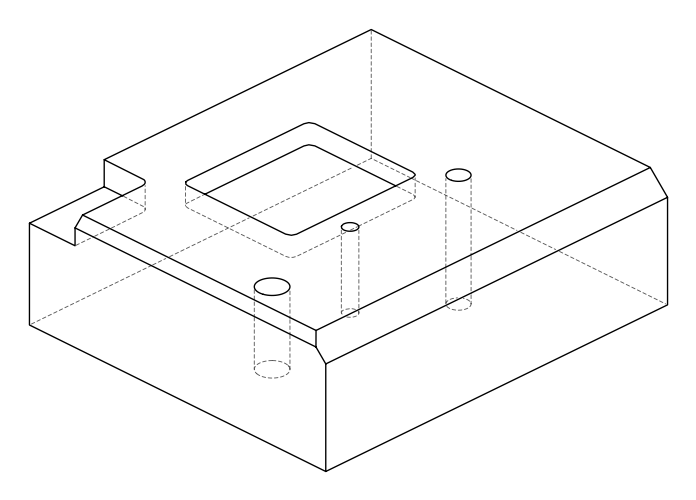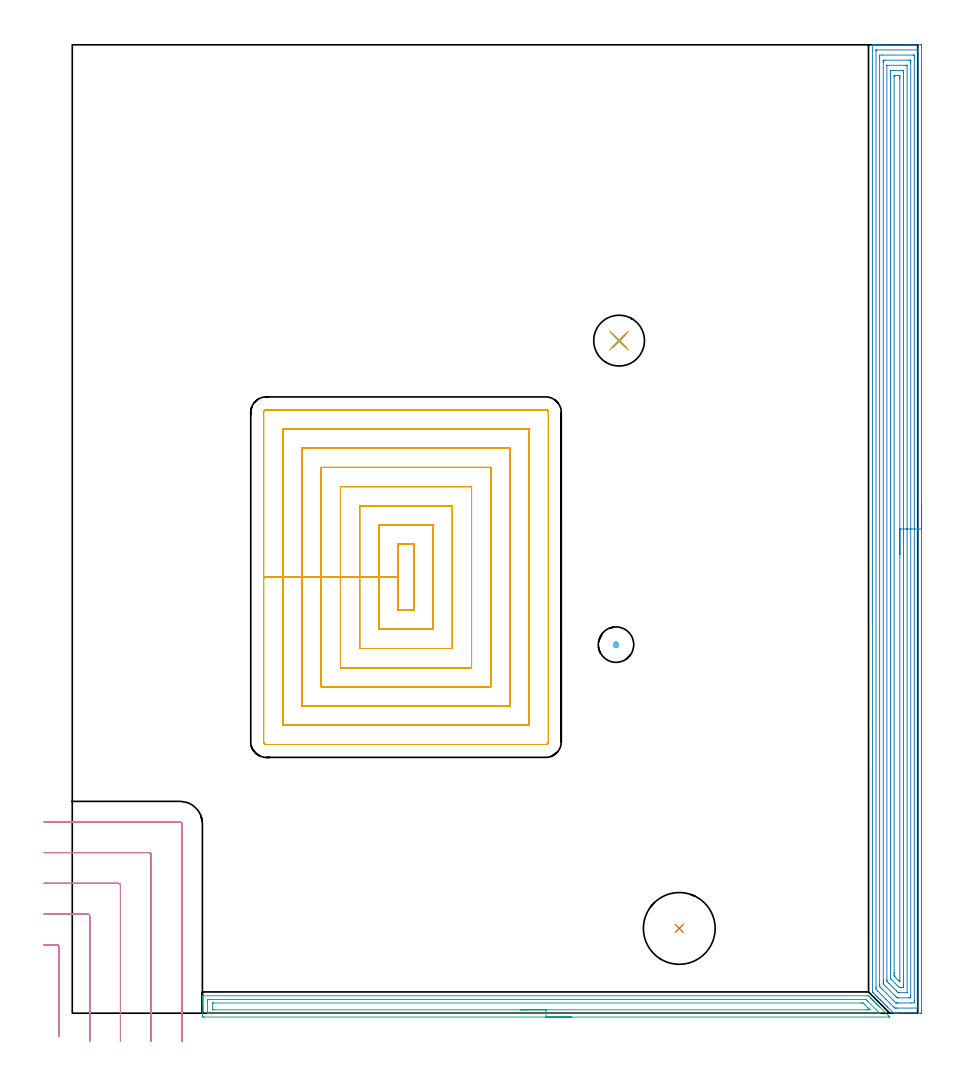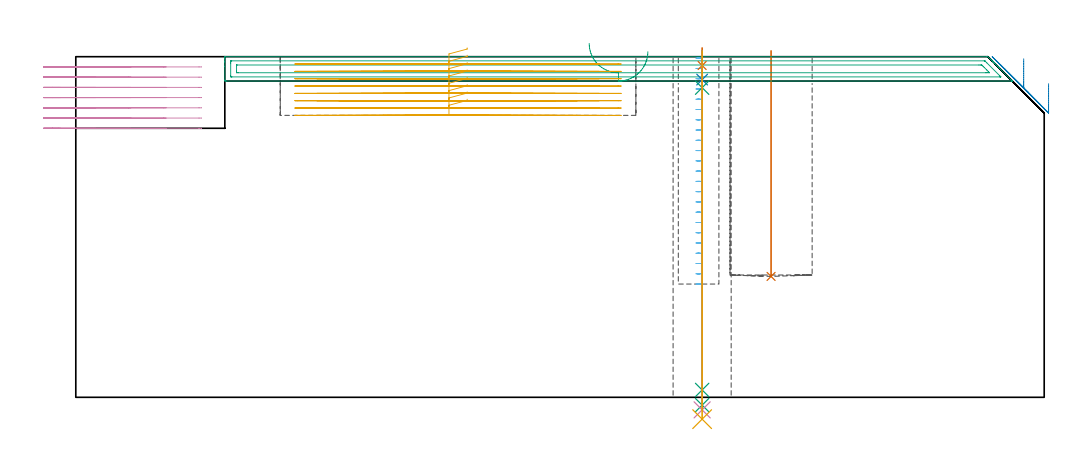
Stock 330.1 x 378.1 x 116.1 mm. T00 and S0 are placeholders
(PLAN: 11 operations, 9 tool changes, 74.5 min)
(1 INDEXABLE_INSERT_DRILL_BLIND_HOLE_FROM_SOLID | STEP1POCKET | NXT0302_027 | 0.31 min | 45881 mm3)
(2 AREA_MILL | FG_CHAMFER_SURFACE | UGT0205_001 | 21.42 min | 69686 mm3)
(3 AREA_MILL_1 | FG_CHAMFER_SURFACE_1 | UGT0205_001 | 6.58 min | 9230 mm3)
(4 MILL_CORNER_NOTCH_RECTANGULAR | CORNER_NOTCH_RECTANGULAR | UGT0201_008 | Follow Part, ap 4, ae 75% | 7.18 min | 101943 mm3)
(5 MILL_RECTANGULAR_POCKET | POCKET_RECTANGULAR_STRAIGHT | NXT0201_013 | Follow Part, ap 2.5, ae 75% | 36.6 min | 340507 mm3)
(6 MILL_BLIND_HOLE_FROM_SOLID_MATERIAL | STEP1POCKET_1 | NXT0201_011 | Spiral | 0.8 min | 11576 mm3)
(7 SPOT_DRILL | STEP1HOLE | NXT0321_9005460120000 | 0.05 min | 191 mm3)
(8 DRILL_BLIND_HOLE_INTO_CENTER | STEP1HOLE | NXT0301_023 | 0.04 min | 103 mm3)
(9 GUN_DRILL_THROUGH_HOLE | STEP1HOLE | UGT0307_001 | 0.52 min | 2101 mm3)
(10 SPADE_DRILL_TO_ENLARGE_THROUGH_HOLE | STEP1HOLE | UGT0306_003 | 0.49 min | 11804 mm3)
(11 DRILL_TO_ENLARGE_THROUGH_HOLE | STEP1HOLE | UGT0301_264 | 0.5 min | 21513 mm3)
(TOOL NXT0302_027 | Index. Insert Drill 28mm [880-D2800L32-05] | D28 PA176 FL140 Z2)
(TOOL UGT0205_001 | Chamfer Mill 20 x 3 x 45 deg. | D20 FL50 Z2)
(TOOL UGT0201_008 | End Mill 16 mm | D16 FL32 Z4)
(TOOL NXT0201_013 | ENDMILL 10mm | D10 FL30 Z4)
(TOOL NXT0201_011 | ENDMILL 12mm [2P460-1200-NA 1630] | D12 FL38 Z6)
(TOOL NXT0321_9005460120000 | NC Spot Drill, 142deg, 12mm, Carbide, Uncoated | D12 PA142 FL30 Z2)
(TOOL NXT0301_023 | Carbide Drill 5.2mm [860.1-0520-016A1-MM 2214] | D5.2 PA140 FL28 Z2)
(TOOL UGT0307_001 | Gun Drill 5 mm | D5 PA130 FL24 Z1)
(TOOL UGT0306_003 | Spade Drill 12.5mm | D12.5 PA132 FL10 Z2)
(TOOL UGT0301_264 | Twist Drill 19.8 mm | D19.8 PA118 FL140 Z2)
(OP 1 INDEXABLE_INSERT_DRILL_BLIND_HOLE_FROM_SOLID)
G17 G21 G94 G90
T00 M6
G54
G17 G0 G90 X237. Y33.1 S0 M3
G43 Z126.1 H1
G94 G81 G98 Z41.2 F250. R118.1
G80
M5
M2
(OP 2 AREA_MILL)
G17 G21 G94 G90
T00 M6
G54
G17 G0 G90 X331.6 Y199.05 S1061 M3
G43 Z126.1 H0
Z106.9
G94 G1 Y199.012 Z106.028 F250.
Y198.898 Z105.164
Y198.709 Z104.312
Y198.447 Z103.48
Y198.113 Z102.674
Y197.71 Z101.9
Y197.242 Z101.164
Y196.71 Z100.472
Y196.121 Z99.829
Y195.478 Z99.24
Y194.786 Z98.708
Y194.05 Z98.24
Y193.276 Z97.837
Y192.47 Z97.503
Y191.638 Z97.241
Y190.787 Z97.052
Y189.922 Z96.938
Y189.05 Z96.9
Y1.11
X331.599 Y0.614 Z96.901
X331.596 Y0.22 Z96.902
X331.592 Y0.01 Z96.905
X331.21 Y0. Z97.288
X324.193 Z104.302
X322.767 Z105.729
X322.439 Z106.057
X321.781 Z106.719
X321.342 Z107.158
X320.698 Y0.01 Z107.8
X320.684 Y0.021 Z107.815
X320.532 Y0.168 Z107.967
X320.5 Y0.2 Z107.999
X318.196 Y2.504 Z110.304
X318.053 Y2.645 Z110.444
X318.001 Y2.698 Z110.497
X317.363 Y3.337 Z111.137
X317.176 Y3.522 Z111.32
X316.531 Y4.169 Z111.969
X316.299 Y4.399 Z112.197
X315.699 Y5.001 Z112.801
X315.62 Y5.079 Z112.879
X315.422 Y5.276 Z113.074
X314.866 Y5.834 Z113.634
X314.727 Y5.972 Z113.772
X314.545 Y6.153 Z113.951
X314.034 Y6.666 Z114.466
X313.668 Y7.031 Z114.829
X312.746 Y7.953 Z115.752
X312.517 Y8.183 Z115.977
X312.399 Y8.305 Z116.083
X312.4 Y8.651 Z116.1
Y377.933
X312.402 Y378.09 Z116.088
X312.544 Y378.097 Z115.948
X312.693 Y378.1 Z115.806
X313.01 Z115.49
X313.668 Z114.827
X314.874 Z113.623
X315.422 Z113.072
X325.81 Z102.687
X331.21 Z97.288
X331.487 Y378.097 Z97.011
X331.592 Y378.09 Z96.906
X331.599 Y377.983 Z96.899
X331.6 Y377.486 Z96.9
Y189.05
X330.186 Z98.314
X330.185 Y2.4 Z98.315
X330.181 Y2.03 Z98.319
X330.18 Y2.014 Z98.32
X330.153 Y2.009 Z98.347
X330.084 Y2.003 Z98.416
X329.979 Y2.001 Z98.521
X329.848 Y2. Z98.652
X321.954 Y2.001 Z106.546
X321.561 Y2.005 Z106.939
X321.171 Y2.01 Z107.329
X320.751 Y2.4 Z107.749
X317.624 Y5.526 Z110.876
X314.5 Y8.652 Z114.
X313.821 Y9.388 Z114.679
X313.819 Y9.545 Z114.681
X313.815 Y10.288 Z114.685
Y375.7
X313.819 Y376.07 Z114.681
X313.821 Y376.086 Z114.679
X313.847 Y376.091 Z114.653
X313.916 Y376.097 Z114.584
X314.021 Y376.099 Z114.479
X314.152 Y376.1 Z114.348
X329.94 Z98.56
X330.117 Y376.098 Z98.383
X330.148 Y376.095 Z98.352
X330.176 Y376.091 Z98.324
X330.179 Y376.052 Z98.321
X330.184 Y375.851 Z98.316
X330.185 Y375.7 Z98.315
X330.186 Y374.956 Z98.314
Y189.05
X328.772 Z99.728
X328.771 Y5.079 Z99.729
X328.77 Y4.884 Z99.73
X328.765 Y4.186 Z99.735
X328.754 Y4.007 Z99.746
X327.701 Y4. Z100.799
X322.439 Z106.061
X321.743 Y4.002 Z106.757
X321.653 Y4.006 Z106.847
X321.609 Y4.01 Z106.891
X321.561 Y4.049 Z106.939
X321.416 Y4.186 Z107.084
X320.684 Y4.915 Z107.816
X320.52 Y5.079 Z107.98
X316.055 Y9.545 Z112.445
X315.422 Y10.185 Z113.078
X315.299 Y10.315 Z113.201
X315.241 Y10.379 Z113.259
X315.236 Y10.438 Z113.264
X315.232 Y10.631 Z113.268
X315.229 Y11.331 Z113.271
Y11.528
Y373.021
X315.23 Y373.216 Z113.27
X315.236 Y373.914 Z113.264
X315.246 Y374.093 Z113.254
X316.299 Y374.1 Z112.201
X328.397 Y374.099 Z100.103
X328.578 Y374.095 Z99.922
X328.755 Y374.09 Z99.745
X328.764 Y373.914 Z99.736
X328.768 Y373.721 Z99.732
X328.771 Y373.021 Z99.729
Y372.824
X328.772 Y189.05 Z99.728
X327.357 Z101.143
Y6.865
X327.355 Y6.325 Z101.145
X327.352 Y6.142 Z101.148
X327.348 Y6.01 Z101.152
X326.797 Y6. Z101.703
X322.411 Z106.089
X322.199 Y6.006 Z106.301
X322.094 Y6.01 Z106.406
X322.032 Y6.029 Z106.468
X321.93 Y6.128 Z106.57
X321.561 Y6.49 Z106.939
X321.183 Y6.865 Z107.317
X320.684 Y7.364 Z107.816
X317.611 Y10.438 Z110.889
X317.176 Y10.874 Z111.324
X316.723 Y11.331 Z111.777
X316.657 Y11.403 Z111.843
X316.65 Y11.468 Z111.85
X316.647 Y11.602 Z111.853
X316.644 Y11.873 Z111.856
X316.643 Y12.224 Z111.857
Y12.767
Y371.235
X316.645 Y371.775 Z111.855
X316.648 Y371.958 Z111.852
X316.652 Y372.09 Z111.848
X317.203 Y372.1 Z111.297
X326.851 Z101.649
X327.247 Y372.093 Z101.253
X327.341 Y372.09 Z101.159
X327.35 Y372.032 Z101.15
X327.352 Y371.963 Z101.148
X327.356 Y371.586 Z101.144
X327.357 Y371.235 Z101.143
Y370.692
Y189.05
X325.943 Z102.557
Y8.096
X325.941 Y8.04 Z102.559
X325.938 Y8.015 Z102.562
X325.936 Y8.01 Z102.564
X325.923 Y8.007 Z102.577
X325.709 Y8.001 Z102.791
X323.078 Y8. Z105.422
X322.759 Y8.003 Z105.741
X322.599 Y8.007 Z105.901
X322.52 Y8.01 Z105.98
X322.439 Y8.071 Z106.061
X321.848 Y8.652 Z106.652
X318.93 Y11.569 Z109.57
X318.281 Y12.224 Z110.219
X318.064 Y12.451 Z110.436
X318.061 Y12.669 Z110.439
X318.057 Y13.113 Z110.443
Y370.004
X318.059 Y370.06 Z110.441
X318.062 Y370.085 Z110.438
X318.064 Y370.09 Z110.436
X318.078 Y370.093 Z110.422
X318.292 Y370.099 Z110.208
X325.307 Y370.1 Z103.193
X325.809 Y370.097 Z102.691
X325.929 Y370.094 Z102.571
X325.937 Y370.09 Z102.563
X325.939 Y370.085 Z102.561
X325.942 Y370.059 Z102.558
X325.943 Y370.004 Z102.557
Y369.894
Y189.05
X324.529 Z103.971
X324.528 Y10.989 Z103.972
X324.525 Y10.438 Z103.975
X324.523 Y10.102 Z103.977
X324.509 Y10.01 Z103.991
X324.408 Y10.007 Z104.092
X324.193 Y10.003 Z104.307
X323.745 Y10. Z104.755
X323.316 Z105.184
X323.172 Y10.001 Z105.328
X323.058 Y10.004 Z105.442
X322.982 Y10.01 Z105.518
X322.944 Y10.016 Z105.556
X322.439 Y10.509 Z106.061
X319.831 Y13.117 Z108.669
X319.807 Y13.141 Z108.693
X319.595 Y13.36 Z108.905
X319.492 Y13.468 Z109.008
X319.478 Y13.668 Z109.022
X319.474 Y14.01 Z109.026
X319.472 Y14.351 Z109.028
X319.471 Y20.724 Z109.029
X319.472 Y367.111 Z109.028
X319.475 Y367.662 Z109.025
X319.477 Y367.998 Z109.023
X319.491 Y368.09 Z109.009
X319.593 Y368.093 Z108.907
X319.807 Y368.097 Z108.693
X320.255 Y368.1 Z108.245
X320.684 Z107.816
X323.763 Z104.737
X324.193 Y368.099 Z104.307
X324.336 Y368.098 Z104.164
X324.45 Y368.094 Z104.05
X324.52 Y368.09 Z103.98
X324.522 Y368.004 Z103.978
X324.526 Y367.662 Z103.974
X324.528 Y367.321 Z103.972
X324.529 Y189.05 Z103.971
X323.115 Z105.385
X323.114 Y12.429 Z105.386
X323.113 Y12.33 Z105.387
X323.112 Y12.303 Z105.388
X323.111 Y12.301 Z105.389
X323.068 Y12.34 Z105.432
X322.883 Y12.518 Z105.617
X322.592 Y12.806 Z105.908
X322.439 Y12.958 Z106.061
X321.389 Y14.01 Z107.111
X321.209 Y14.197 Z107.291
X320.892 Y14.531 Z107.608
X320.889 Y14.695 Z107.611
X320.887 Y14.903 Z107.613
X320.885 Y15.591 Z107.615
Y15.796
X320.886 Y365.671 Z107.614
X320.887 Y365.876 Z107.613
X320.89 Y366.048 Z107.61
X320.892 Y366.082 Z107.608
X320.976 Y366.09 Z107.524
X321.122 Y366.095 Z107.378
X321.342 Y366.099 Z107.158
X322.439 Y366.1 Z106.061
X323.098 Y366.098 Z105.402
X323.104 Y366.092 Z105.396
X323.108 Y366.087 Z105.392
X323.111 Y365.876 Z105.389
X323.114 Y365.188 Z105.386
X323.115 Y364.983 Z105.385
Y189.05
Y188.178 Z105.423
Y187.314 Z105.537
Y186.462 Z105.726
Y185.63 Z105.988
Y184.824 Z106.322
Y184.05 Z106.725
Y183.314 Z107.194
Y182.622 Z107.725
Y181.979 Z108.314
Y181.39 Z108.957
Y180.859 Z109.65
Y180.39 Z110.385
Y179.987 Z111.159
Y179.653 Z111.965
Y179.391 Z112.797
Y179.202 Z113.649
Y179.088 Z114.514
Y179.05 Z115.385
G0 Z126.1
M5
M2
(OP 3 AREA_MILL_1)
G17 G21 G94 G90
T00 M6
G54
G17 G0 G90 X195. Y-1.5 S1061 M3
G43 Z126.1 H0
Z117.8
G94 G1 X194.962 Z116.928 F250.
X194.848 Z116.064
X194.659 Z115.212
X194.397 Z114.38
X194.063 Z113.574
X193.66 Z112.8
X193.192 Z112.064
X192.661 Z111.372
X192.071 Z110.729
X191.428 Z110.14
X190.736 Z109.608
X190. Z109.14
X189.226 Z108.737
X188.42 Z108.403
X187.588 Z108.141
X186.737 Z107.952
X185.872 Z107.838
X185. Z107.8
X51.42
X51.111 Y-1.496 Z107.802
X50.81 Y-1.492 Z107.806
X50.8 Y-1.187 Z108.11
Y3.541 Z112.836
Y4.977 Z114.273
Y5.323 Z114.618
Y6.015 Z115.315
Y6.345 Z115.645
X50.808 Y6.748 Z116.039
X50.81 Y6.797 Z116.088
X50.974 Y6.8 Z116.1
X310.538
X310.895 Y6.795 Z116.09
X311.174 Y6.526 Z115.826
X311.487 Y6.214 Z115.511
X311.54 Y6.16 Z115.459
X311.73 Y5.971 Z115.27
X311.784 Y5.917 Z115.214
X311.837 Y5.864 Z115.163
X312.028 Y5.673 Z114.972
X312.081 Y5.62 Z114.917
X312.133 Y5.568 Z114.867
X312.325 Y5.375 Z114.674
X312.378 Y5.323 Z114.62
X312.429 Y5.271 Z114.57
X312.623 Y5.077 Z114.376
X312.675 Y5.026 Z114.323
X312.725 Y4.975 Z114.274
X312.921 Y4.779 Z114.078
X312.972 Y4.729 Z114.026
X313.022 Y4.679 Z113.978
X313.219 Y4.482 Z113.781
X313.269 Y4.432 Z113.729
X313.318 Y4.383 Z113.682
X313.517 Y4.184 Z113.483
X313.566 Y4.135 Z113.432
X313.614 Y4.087 Z113.386
X313.815 Y3.886 Z113.185
X313.863 Y3.838 Z113.135
X313.91 Y3.79 Z113.089
X314.112 Y3.588 Z112.887
X314.16 Y3.541 Z112.838
X314.206 Y3.494 Z112.793
X314.41 Y3.29 Z112.589
X314.457 Y3.244 Z112.541
X314.503 Y3.198 Z112.497
X314.708 Y2.992 Z112.291
X314.754 Y2.947 Z112.244
X314.799 Y2.902 Z112.201
X315.006 Y2.695 Z111.994
X315.348 Y2.353 Z111.65
X318.616 Y-0.914 Z108.383
X318.717 Y-1.017 Z108.283
X318.878 Y-1.177 Z108.122
X319.061 Y-1.36 Z107.938
X319.176 Y-1.478 Z107.819
X319.184 Y-1.494 Z107.803
X319.176 Y-1.499 Z107.799
X318.972 Y-1.5 Z107.8
X185.
Y-0.086 Z109.214
X53.207
X53.145 Y-0.085 Z109.215
X53.019 Y-0.081 Z109.219
X52.81 Y-0.074 Z109.226
X52.808 Y-0.023 Z109.277
X52.801 Y0.382 Z109.682
X52.8 Y4.432 Z113.732
X52.801 Y4.837 Z114.137
X52.808 Y5.323 Z114.623
X52.81 Y5.368 Z114.668
X52.957 Y5.379 Z114.679
X53.082 Y5.384 Z114.684
X53.145 Y5.385 Z114.685
X309.645
X309.708 Y5.383 Z114.683
X309.831 Y5.379 Z114.679
X309.869 Y5.37 Z114.67
X309.888 Y5.355 Z114.655
X309.924 Y5.323 Z114.623
X310.538 Y4.712 Z114.012
X315.006 Y0.244 Z109.544
X315.27 Y-0.023 Z109.277
X315.307 Y-0.063 Z109.237
X315.318 Y-0.078 Z109.222
X315.257 Y-0.081 Z109.219
X315.132 Y-0.085 Z109.215
X315.069 Y-0.086 Z109.214
X315.006
X185.
Y1.328 Z110.628
X55.425 Y1.329 Z110.629
X54.994 Y1.333 Z110.633
X54.852 Y1.335 Z110.635
X54.81 Y1.339 Z110.639
X54.806 Y1.436 Z110.736
X54.802 Y1.565 Z110.865
X54.801 Y1.759 Z111.059
X54.8 Y1.953 Z111.253
X54.802 Y3.733 Z113.033
X54.81 Y3.928 Z113.228
X54.815 Y3.965 Z113.265
X54.834 Y3.967 Z113.267
X54.887 Y3.969 Z113.269
X54.994 Y3.971 Z113.271
X307.858
X308.322 Y3.97 Z113.27
X308.751 Y3.966 Z113.266
X308.809 Y3.965 Z113.265
X308.871 Y3.918 Z113.218
X309.001 Y3.792 Z113.092
X309.258 Y3.541 Z112.841
X309.645 Y3.156 Z112.456
X310.538 Y2.263 Z111.563
X311.041 Y1.759 Z111.059
X311.432 Y1.363 Z110.663
X311.451 Y1.335 Z110.635
X311.432 Y1.334 Z110.634
X310.969 Y1.33 Z110.63
X310.538 Y1.329 Z110.629
X310.077 Y1.328 Z110.628
X185.
X184.129 Z110.667
X183.264 Z110.78
X182.412 Z110.969
X181.58 Z111.232
X180.774 Z111.565
X180. Z111.968
X179.264 Z112.437
X178.572 Z112.968
X177.929 Z113.557
X177.34 Z114.201
X176.809 Z114.893
X176.34 Z115.628
X175.937 Z116.402
X175.603 Z117.208
X175.341 Z118.04
X175.152 Z118.892
X175.038 Z119.757
X175. Z120.628
G0 Z126.1
M5
M2
(OP 4 MILL_CORNER_NOTCH_RECTANGULAR)
G17 G21 G94 G90
T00 M6
G54
G17 G0 G90 X-5.2 Y-9.079 S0 M3
G43 Z126.1 H0
Z112.614
G94 G1 Y-6.079 F250.
Y25.905 F500.
G3 X-5.995 Y26.7 R0.8
G1 X-8.
X-11. F250.
G0 Z126.1
X6.8 Y-11.
Z112.614
G1 Y-8.
Y37.905 F500.
G3 X6.005 Y38.7 R0.8
G1 X-8.
X-11. F250.
G0 Z126.1
X18.8 Y-11.
Z112.614
G1 Y-8.
Y49.904 F500.
G3 X18.004 Y50.7 R0.8
G1 X-8.
X-11. F250.
G0 Z126.1
X30.8 Y-11.
Z112.614
G1 Y-8.
Y61.904 F500.
G3 X30.004 Y62.7 R0.8
G1 X-8.
X-11. F250.
G0 Z126.1
X42.8 Y-11.
Z112.614
G1 Y-8.
Y73.904 F500.
G3 X42.004 Y74.7 R0.8
G1 X-8.
X-11. F250.
G0 Z126.1
X-5.2 Y-9.079
Z109.128
G1 Y-6.079
Y25.905 F500.
G3 X-5.995 Y26.7 R0.8
G1 X-8.
X-11. F250.
G0 Z126.1
X6.8 Y-11.
Z109.128
G1 Y-8.
Y37.905 F500.
G3 X6.005 Y38.7 R0.8
G1 X-8.
X-11. F250.
G0 Z126.1
X18.8 Y-11.
Z109.128
G1 Y-8.
Y49.904 F500.
G3 X18.004 Y50.7 R0.8
G1 X-8.
X-11. F250.
G0 Z126.1
X30.8 Y-11.
Z109.128
G1 Y-8.
Y61.904 F500.
G3 X30.004 Y62.7 R0.8
G1 X-8.
X-11. F250.
G0 Z126.1
X42.8 Y-11.
Z109.128
G1 Y-8.
Y73.904 F500.
G3 X42.004 Y74.7 R0.8
G1 X-8.
X-11. F250.
G0 Z126.1
X-5.2 Y-9.079
Z105.643
G1 Y-6.079
Y25.905 F500.
G3 X-5.995 Y26.7 R0.8
G1 X-8.
X-11. F250.
G0 Z126.1
X6.8 Y-11.
Z105.643
G1 Y-8.
Y37.905 F500.
G3 X6.005 Y38.7 R0.8
G1 X-8.
X-11. F250.
G0 Z126.1
X18.8 Y-11.
Z105.643
G1 Y-8.
Y49.904 F500.
G3 X18.004 Y50.7 R0.8
G1 X-8.
X-11. F250.
G0 Z126.1
X30.8 Y-11.
Z105.643
G1 Y-8.
Y61.904 F500.
G3 X30.004 Y62.7 R0.8
G1 X-8.
X-11. F250.
G0 Z126.1
X42.8 Y-11.
Z105.643
G1 Y-8.
Y73.904 F500.
G3 X42.004 Y74.7 R0.8
G1 X-8.
X-11. F250.
G0 Z126.1
X-5.2 Y-9.079
Z102.157
G1 Y-6.079
Y25.905 F500.
G3 X-5.995 Y26.7 R0.8
G1 X-8.
X-11. F250.
G0 Z126.1
X6.8 Y-11.
Z102.157
G1 Y-8.
Y37.905 F500.
G3 X6.005 Y38.7 R0.8
G1 X-8.
X-11. F250.
G0 Z126.1
X18.8 Y-11.
Z102.157
G1 Y-8.
Y49.904 F500.
G3 X18.004 Y50.7 R0.8
G1 X-8.
X-11. F250.
G0 Z126.1
X30.8 Y-11.
Z102.157
G1 Y-8.
Y61.904 F500.
G3 X30.004 Y62.7 R0.8
G1 X-8.
X-11. F250.
G0 Z126.1
X42.8 Y-11.
Z102.157
G1 Y-8.
Y73.904 F500.
G3 X42.004 Y74.7 R0.8
G1 X-8.
X-11. F250.
G0 Z126.1
X-5.2 Y-9.079
Z98.671
G1 Y-6.079
Y25.905 F500.
G3 X-5.995 Y26.7 R0.8
G1 X-8.
X-11. F250.
G0 Z126.1
X6.8 Y-11.
Z98.671
G1 Y-8.
Y37.905 F500.
G3 X6.005 Y38.7 R0.8
G1 X-8.
X-11. F250.
G0 Z126.1
X18.8 Y-11.
Z98.671
G1 Y-8.
Y49.904 F500.
G3 X18.004 Y50.7 R0.8
G1 X-8.
X-11. F250.
G0 Z126.1
X30.8 Y-11.
Z98.671
G1 Y-8.
Y61.904 F500.
G3 X30.004 Y62.7 R0.8
G1 X-8.
X-11. F250.
G0 Z126.1
X42.8 Y-11.
Z98.671
G1 Y-8.
Y73.904 F500.
G3 X42.004 Y74.7 R0.8
G1 X-8.
X-11. F250.
G0 Z126.1
X-5.2 Y-9.079
Z95.186
G1 Y-6.079
Y25.905 F500.
G3 X-5.995 Y26.7 R0.8
G1 X-8.
X-11. F250.
G0 Z126.1
X6.8 Y-11.
Z95.186
G1 Y-8.
Y37.905 F500.
G3 X6.005 Y38.7 R0.8
G1 X-8.
X-11. F250.
G0 Z126.1
X18.8 Y-11.
Z95.186
G1 Y-8.
Y49.904 F500.
G3 X18.004 Y50.7 R0.8
G1 X-8.
X-11. F250.
G0 Z126.1
X30.8 Y-11.
Z95.186
G1 Y-8.
Y61.904 F500.
G3 X30.004 Y62.7 R0.8
G1 X-8.
X-11. F250.
G0 Z126.1
X42.8 Y-11.
Z95.186
G1 Y-8.
Y73.904 F500.
G3 X42.004 Y74.7 R0.8
G1 X-8.
X-11. F250.
G0 Z126.1
X-5.2 Y-9.079
Z91.7
G1 Y-6.079
Y25.905 F500.
G3 X-5.995 Y26.7 R0.8
G1 X-8.
X-11. F250.
G0 Z126.1
X6.8 Y-11.
Z91.7
G1 Y-8.
Y37.905 F500.
G3 X6.005 Y38.7 R0.8
G1 X-8.
X-11. F250.
G0 Z126.1
X18.8 Y-11.
Z91.7
G1 Y-8.
Y49.904 F500.
G3 X18.004 Y50.7 R0.8
G1 X-8.
X-11. F250.
G0 Z126.1
X30.8 Y-11.
Z91.7
G1 Y-8.
Y61.904 F500.
G3 X30.004 Y62.7 R0.8
G1 X-8.
X-11. F250.
G0 Z126.1
X42.8 Y-11.
Z91.7
G1 Y-8.
Y73.904 F500.
G3 X42.004 Y74.7 R0.8
G1 X-8.
X-11. F250.
G0 Z126.1
M5
M2
(OP 5 MILL_RECTANGULAR_POCKET)
G17 G21 G94 G90
T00 M6
G54
G17 G0 G90 X133.4 Y181.624 S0 M3
G43 Z126.1 H0
Z119.1
G94 G1 Y183.1 Z118.704 F250.
X127.2 Z117.043
Y170.25 Z113.6
Y157.4 F500.
X133.4
Y183.1
X127.2
Y170.25
X119.7
Y149.9
X140.9
Y190.6
X119.7
Y170.25
X112.2
Y142.4
X148.4
Y198.1
X112.2
Y170.25
X104.7
Y134.9
X155.9
Y205.6
X104.7
Y170.25
X97.2
Y127.4
X163.4
Y213.1
X97.2
Y170.25
X89.7
Y119.9
X170.9
Y220.6
X89.7
Y170.25
X82.2
Y112.4
X178.4
Y228.1
X82.2
Y170.25
X74.7
Y105.9
G3 X75.7 Y104.9 R1.
G1 X184.9
G3 X185.9 Y105.9 R1.
G1 Y234.6
G3 X184.9 Y235.6 R1.
G1 X75.7
G3 X74.7 Y234.6 R1.
G1 Y170.25
Y169.25
G0 X133.4 Y181.624 Z116.6
G1 Y183.1 Z116.204 F250.
X127.2 Z114.543
Y170.25 Z111.1
Y157.4 F500.
X133.4
Y183.1
X127.2
Y170.25
X119.7
Y149.9
X140.9
Y190.6
X119.7
Y170.25
X112.2
Y142.4
X148.4
Y198.1
X112.2
Y170.25
X104.7
Y134.9
X155.9
Y205.6
X104.7
Y170.25
X97.2
Y127.4
X163.4
Y213.1
X97.2
Y170.25
X89.7
Y119.9
X170.9
Y220.6
X89.7
Y170.25
X82.2
Y112.4
X178.4
Y228.1
X82.2
Y170.25
X74.7
Y105.9
G3 X75.7 Y104.9 R1.
G1 X184.9
G3 X185.9 Y105.9 R1.
G1 Y234.6
G3 X184.9 Y235.6 R1.
G1 X75.7
G3 X74.7 Y234.6 R1.
G1 Y170.25
Y169.25
G0 X133.4 Y181.624 Z114.1
G1 Y183.1 Z113.704 F250.
X127.2 Z112.043
Y170.25 Z108.6
Y157.4 F500.
X133.4
Y183.1
X127.2
Y170.25
X119.7
Y149.9
X140.9
Y190.6
X119.7
Y170.25
X112.2
Y142.4
X148.4
Y198.1
X112.2
Y170.25
X104.7
Y134.9
X155.9
Y205.6
X104.7
Y170.25
X97.2
Y127.4
X163.4
Y213.1
X97.2
Y170.25
X89.7
Y119.9
X170.9
Y220.6
X89.7
Y170.25
X82.2
Y112.4
X178.4
Y228.1
X82.2
Y170.25
X74.7
Y105.9
G3 X75.7 Y104.9 R1.
G1 X184.9
G3 X185.9 Y105.9 R1.
G1 Y234.6
G3 X184.9 Y235.6 R1.
G1 X75.7
G3 X74.7 Y234.6 R1.
G1 Y170.25
Y169.25
G0 X133.4 Y181.624 Z111.6
G1 Y183.1 Z111.204 F250.
X127.2 Z109.543
Y170.25 Z106.1
Y157.4 F500.
X133.4
Y183.1
X127.2
Y170.25
X119.7
Y149.9
X140.9
Y190.6
X119.7
Y170.25
X112.2
Y142.4
X148.4
Y198.1
X112.2
Y170.25
X104.7
Y134.9
X155.9
Y205.6
X104.7
Y170.25
X97.2
Y127.4
X163.4
Y213.1
X97.2
Y170.25
X89.7
Y119.9
X170.9
Y220.6
X89.7
Y170.25
X82.2
Y112.4
X178.4
Y228.1
X82.2
Y170.25
X74.7
Y105.9
G3 X75.7 Y104.9 R1.
G1 X184.9
G3 X185.9 Y105.9 R1.
G1 Y234.6
G3 X184.9 Y235.6 R1.
G1 X75.7
G3 X74.7 Y234.6 R1.
G1 Y170.25
Y169.25
G0 X133.4 Y181.624 Z109.1
G1 Y183.1 Z108.704 F250.
X127.2 Z107.043
Y170.25 Z103.6
Y157.4 F500.
X133.4
Y183.1
X127.2
Y170.25
X119.7
Y149.9
X140.9
Y190.6
X119.7
Y170.25
X112.2
Y142.4
X148.4
Y198.1
X112.2
Y170.25
X104.7
Y134.9
X155.9
Y205.6
X104.7
Y170.25
X97.2
Y127.4
X163.4
Y213.1
X97.2
Y170.25
X89.7
Y119.9
X170.9
Y220.6
X89.7
Y170.25
X82.2
Y112.4
X178.4
Y228.1
X82.2
Y170.25
X74.7
Y105.9
G3 X75.7 Y104.9 R1.
G1 X184.9
G3 X185.9 Y105.9 R1.
G1 Y234.6
G3 X184.9 Y235.6 R1.
G1 X75.7
G3 X74.7 Y234.6 R1.
G1 Y170.25
Y169.25
G0 X133.4 Y181.624 Z106.6
G1 Y183.1 Z106.204 F250.
X127.2 Z104.543
Y170.25 Z101.1
Y157.4 F500.
X133.4
Y183.1
X127.2
Y170.25
X119.7
Y149.9
X140.9
Y190.6
X119.7
Y170.25
X112.2
Y142.4
X148.4
Y198.1
X112.2
Y170.25
X104.7
Y134.9
X155.9
Y205.6
X104.7
Y170.25
X97.2
Y127.4
X163.4
Y213.1
X97.2
Y170.25
X89.7
Y119.9
X170.9
Y220.6
X89.7
Y170.25
X82.2
Y112.4
X178.4
Y228.1
X82.2
Y170.25
X74.7
Y105.9
G3 X75.7 Y104.9 R1.
G1 X184.9
G3 X185.9 Y105.9 R1.
G1 Y234.6
G3 X184.9 Y235.6 R1.
G1 X75.7
G3 X74.7 Y234.6 R1.
G1 Y170.25
Y169.25
G0 X133.4 Y181.624 Z104.1
G1 Y183.1 Z103.704 F250.
X127.2 Z102.043
Y170.25 Z98.6
Y157.4 F500.
X133.4
Y183.1
X127.2
Y170.25
X119.7
Y149.9
X140.9
Y190.6
X119.7
Y170.25
X112.2
Y142.4
X148.4
Y198.1
X112.2
Y170.25
X104.7
Y134.9
X155.9
Y205.6
X104.7
Y170.25
X97.2
Y127.4
X163.4
Y213.1
X97.2
Y170.25
X89.7
Y119.9
X170.9
Y220.6
X89.7
Y170.25
X82.2
Y112.4
X178.4
Y228.1
X82.2
Y170.25
X74.7
Y105.9
G3 X75.7 Y104.9 R1.
G1 X184.9
G3 X185.9 Y105.9 R1.
G1 Y234.6
G3 X184.9 Y235.6 R1.
G1 X75.7
G3 X74.7 Y234.6 R1.
G1 Y170.25
Y169.25
G0 X133.4 Y181.624 Z101.6
G1 Y183.1 Z101.204 F250.
X127.2 Z99.543
Y170.25 Z96.1
Y157.4 F500.
X133.4
Y183.1
X127.2
Y170.25
X119.7
Y149.9
X140.9
Y190.6
X119.7
Y170.25
X112.2
Y142.4
X148.4
Y198.1
X112.2
Y170.25
X104.7
Y134.9
X155.9
Y205.6
X104.7
Y170.25
X97.2
Y127.4
X163.4
Y213.1
X97.2
Y170.25
X89.7
Y119.9
X170.9
Y220.6
X89.7
Y170.25
X82.2
Y112.4
X178.4
Y228.1
X82.2
Y170.25
X74.7
Y105.9
G3 X75.7 Y104.9 R1.
G1 X184.9
G3 X185.9 Y105.9 R1.
G1 Y234.6
G3 X184.9 Y235.6 R1.
G1 X75.7
G3 X74.7 Y234.6 R1.
G1 Y170.25
Y169.25
G0 Z126.1
M5
M2
(OP 6 MILL_BLIND_HOLE_FROM_SOLID_MATERIAL)
G17 G21 G94 G90
T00 M6
G54
G17 G0 G90 X212.3 Y143.9 S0 M3
G43 Z126.1 H1
Z115.6
G94 G3 X212.75 Y144.35 R0.45 F250.
X212.3 Y144.8 R0.45
X211.4 Y143.9 R0.9
X212.3 Y144.8 R-0.9
X211.85 Y144.35 R0.45
X212.3 Y143.9 R0.45
G0 Z112.1
G3 X212.75 Y144.35 R0.45
X212.3 Y144.8 R0.45
X211.4 Y143.9 R0.9
X212.3 Y144.8 R-0.9
X211.85 Y144.35 R0.45
X212.3 Y143.9 R0.45
G0 Z108.6
G3 X212.75 Y144.35 R0.45
X212.3 Y144.8 R0.45
X211.4 Y143.9 R0.9
X212.3 Y144.8 R-0.9
X211.85 Y144.35 R0.45
X212.3 Y143.9 R0.45
G0 Z105.1
G3 X212.75 Y144.35 R0.45
X212.3 Y144.8 R0.45
X211.4 Y143.9 R0.9
X212.3 Y144.8 R-0.9
X211.85 Y144.35 R0.45
X212.3 Y143.9 R0.45
G0 Z101.6
G3 X212.75 Y144.35 R0.45
X212.3 Y144.8 R0.45
X211.4 Y143.9 R0.9
X212.3 Y144.8 R-0.9
X211.85 Y144.35 R0.45
X212.3 Y143.9 R0.45
G0 Z98.1
G3 X212.75 Y144.35 R0.45
X212.3 Y144.8 R0.45
X211.4 Y143.9 R0.9
X212.3 Y144.8 R-0.9
X211.85 Y144.35 R0.45
X212.3 Y143.9 R0.45
G0 Z94.6
G3 X212.75 Y144.35 R0.45
X212.3 Y144.8 R0.45
X211.4 Y143.9 R0.9
X212.3 Y144.8 R-0.9
X211.85 Y144.35 R0.45
X212.3 Y143.9 R0.45
G0 Z91.1
G3 X212.75 Y144.35 R0.45
X212.3 Y144.8 R0.45
X211.4 Y143.9 R0.9
X212.3 Y144.8 R-0.9
X211.85 Y144.35 R0.45
X212.3 Y143.9 R0.45
G0 Z87.6
G3 X212.75 Y144.35 R0.45
X212.3 Y144.8 R0.45
X211.4 Y143.9 R0.9
X212.3 Y144.8 R-0.9
X211.85 Y144.35 R0.45
X212.3 Y143.9 R0.45
G0 Z84.1
G3 X212.75 Y144.35 R0.45
X212.3 Y144.8 R0.45
X211.4 Y143.9 R0.9
X212.3 Y144.8 R-0.9
X211.85 Y144.35 R0.45
X212.3 Y143.9 R0.45
G0 Z80.6
G3 X212.75 Y144.35 R0.45
X212.3 Y144.8 R0.45
X211.4 Y143.9 R0.9
X212.3 Y144.8 R-0.9
X211.85 Y144.35 R0.45
X212.3 Y143.9 R0.45
G0 Z77.1
G3 X212.75 Y144.35 R0.45
X212.3 Y144.8 R0.45
X211.4 Y143.9 R0.9
X212.3 Y144.8 R-0.9
X211.85 Y144.35 R0.45
X212.3 Y143.9 R0.45
G0 Z73.6
G3 X212.75 Y144.35 R0.45
X212.3 Y144.8 R0.45
X211.4 Y143.9 R0.9
X212.3 Y144.8 R-0.9
X211.85 Y144.35 R0.45
X212.3 Y143.9 R0.45
G0 Z70.1
G3 X212.75 Y144.35 R0.45
X212.3 Y144.8 R0.45
X211.4 Y143.9 R0.9
X212.3 Y144.8 R-0.9
X211.85 Y144.35 R0.45
X212.3 Y143.9 R0.45
G0 Z66.6
G3 X212.75 Y144.35 R0.45
X212.3 Y144.8 R0.45
X211.4 Y143.9 R0.9
X212.3 Y144.8 R-0.9
X211.85 Y144.35 R0.45
X212.3 Y143.9 R0.45
G0 Z63.1
G3 X212.75 Y144.35 R0.45
X212.3 Y144.8 R0.45
X211.4 Y143.9 R0.9
X212.3 Y144.8 R-0.9
X211.85 Y144.35 R0.45
X212.3 Y143.9 R0.45
G0 Z59.6
G3 X212.75 Y144.35 R0.45
X212.3 Y144.8 R0.45
X211.4 Y143.9 R0.9
X212.3 Y144.8 R-0.9
X211.85 Y144.35 R0.45
X212.3 Y143.9 R0.45
G0 Z56.1
G3 X212.75 Y144.35 R0.45
X212.3 Y144.8 R0.45
X211.4 Y143.9 R0.9
X212.3 Y144.8 R-0.9
X211.85 Y144.35 R0.45
X212.3 Y143.9 R0.45
G0 Z52.6
G3 X212.75 Y144.35 R0.45
X212.3 Y144.8 R0.45
X211.4 Y143.9 R0.9
X212.3 Y144.8 R-0.9
X211.85 Y144.35 R0.45
X212.3 Y143.9 R0.45
G0 Z49.1
G3 X212.75 Y144.35 R0.45
X212.3 Y144.8 R0.45
X211.4 Y143.9 R0.9
X212.3 Y144.8 R-0.9
X211.85 Y144.35 R0.45
X212.3 Y143.9 R0.45
G0 Z45.6
G3 X212.75 Y144.35 R0.45
X212.3 Y144.8 R0.45
X211.4 Y143.9 R0.9
X212.3 Y144.8 R-0.9
X211.85 Y144.35 R0.45
X212.3 Y143.9 R0.45
G0 Z42.1
G3 X212.75 Y144.35 R0.45
X212.3 Y144.8 R0.45
X211.4 Y143.9 R0.9
X212.3 Y144.8 R-0.9
X211.85 Y144.35 R0.45
X212.3 Y143.9 R0.45
G0 Z38.6
G3 X212.75 Y144.35 R0.45
X212.3 Y144.8 R0.45
X211.4 Y143.9 R0.9
X212.3 Y144.8 R-0.9
X211.85 Y144.35 R0.45
X212.3 Y143.9 R0.45
G0 Z126.1
M5
M2
(OP 7 SPOT_DRILL)
G17 G21 G94 G90
T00 M6
G54
G17 G0 G90 X213.5 Y262.6 S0 M3
G43 Z126.1 H0
G94 G81 G98 Z113.1 F250. R119.1
G80
M5
M2
(OP 8 DRILL_BLIND_HOLE_INTO_CENTER)
G17 G21 G94 G90
T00 M6
G54
G17 G0 G90 X213.5 Y262.6 S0 M3
G43 Z126.1 H1
G94 G81 G98 Z108.3 F250. R118.1
G80
M5
M2
(OP 9 GUN_DRILL_THROUGH_HOLE)
G17 G21 G94 G90
T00 M6
G54
G17 G0 G90 X213.5 Y262.6 M8
G43 Z126.1 H0
Z113.962
S716 M3
G94 G1 Z105.544 F125. M26
G4 X.084
Z2.5 F250.
G4 X.084
Z-2.666 F125.
G4 X.084
M5
M9
G0 Z113.962
Z126.1
M2
(OP 10 SPADE_DRILL_TO_ENLARGE_THROUGH_HOLE)
G17 G21 G94 G90
T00 M6
G54
G17 G0 G90 X213.5 Y262.6 S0 M3
G43 Z126.1 H0
G94 G73 G98 Z-4.283 F250. Q12.038 R118.1
G80
M5
M2
(OP 11 DRILL_TO_ENLARGE_THROUGH_HOLE)
G17 G21 G94 G90
T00 M6
G54
G17 G0 G90 X213.5 Y262.6 S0 M3
G43 Z126.1 H0
G94 G73 G98 Z-7.449 F250. Q17.65 R118.1
G80
M5
M2
